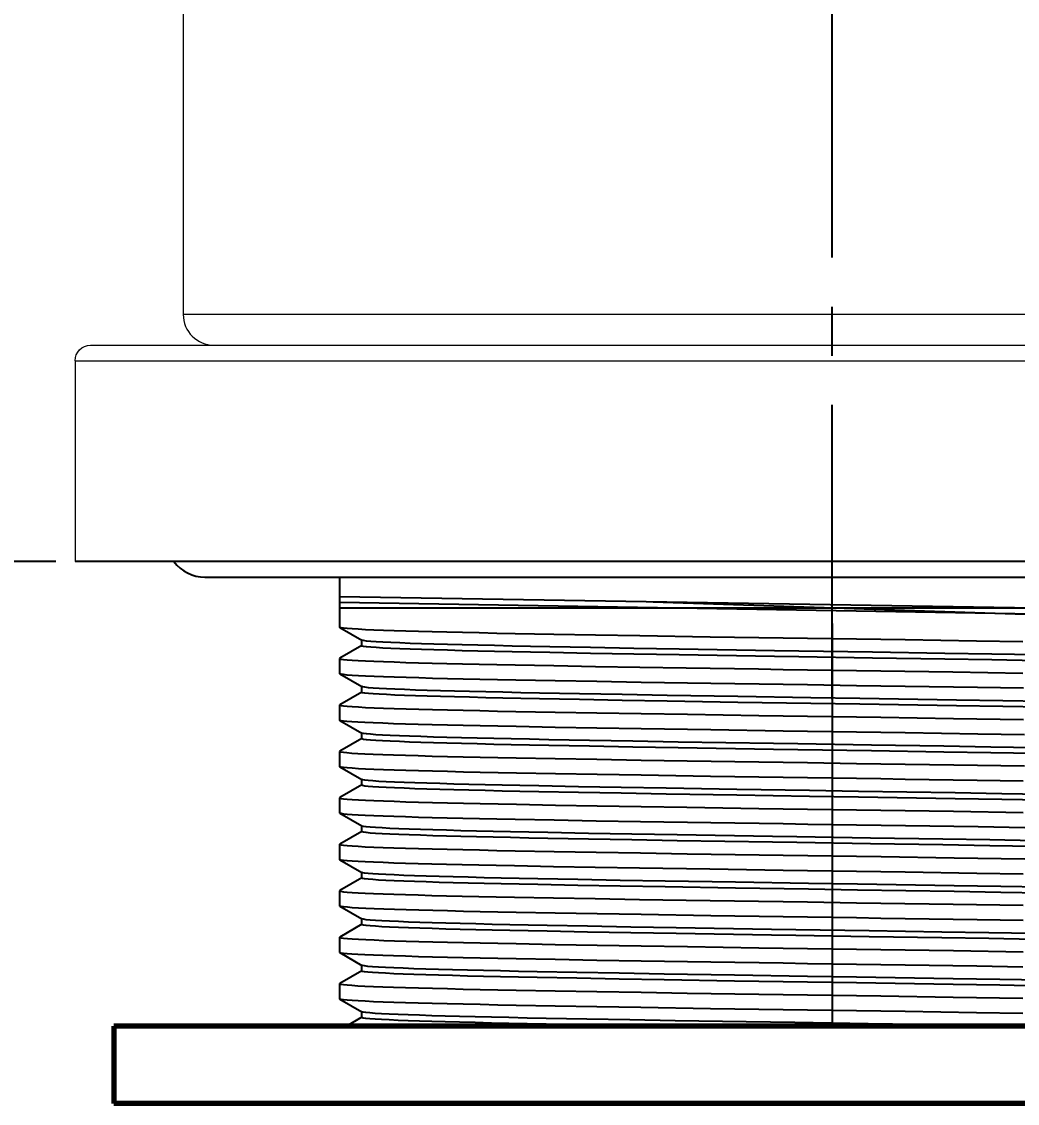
# Model space of a CAD drawing. Header units: millimetres. Extents: x 4210 to 4804, y 1409 to 2249.
# Drawn here: x 4702.21 to 4734.44, y 1671.17 to 1706.18 of the extents above; entities that cross this region are included whole.
import ezdxf

# ---------------------------------------------------------------- set-up
doc = ezdxf.new("R2010")
doc.units = ezdxf.units.MM
doc.linetypes.add('CENTER2', pattern=[28.575, 19.05, -3.175, 3.175, -3.175])
doc.layers.add('02___PRT_ALL_AXES', color=7, linetype='Continuous')
doc.styles.get("Standard").update_dxf_attribs({"font": 'arial.ttf'})
doc.dimstyles.new('사본(2) STANDARD', dxfattribs={"dimscale": 0, "dimtxt": 4, "dimasz": 4, "dimexe": 1.25, "dimexo": 0.625, "dimgap": 1.5, "dimtad": 3, "dimtih": 1, "dimtoh": 1, "dimdec": 1, "dimzin": 9, "dimdsep": 46, "dimtxsty": 'Standard', "dimcen": 2.5, "dimclrd": 3, "dimclre": 3, "dimclrt": 4, "dimadec": 0, "dimazin": 0, "dimtfac": 1, "dimtdec": 1, "dimtmove": 0, "dimatfit": 3, "dimfxl": 1.25, "dimtfill": 1, "dimtolj": 1, "dimtzin": 0, "dimarcsym": 0})

# ---------------------------------------------------------------- blocks, each defined once
blk = doc.blocks.new('*D14')
at = {"color": 3, "lineweight": -2, "transparency": 16777216}
for p, q in [((4549.266, 1929.632), (4467.782, 1929.632)), ((4469.032, 1923.632), (4469.032, 1813.73)), ((4469.032, 1694.701), (4469.032, 1804.603)), ((4703.319, 1688.701), (4467.782, 1688.701))]:
    blk.add_line(p, q, dxfattribs=at)
at = {"color": 3, "transparency": 16777216}
for points in [[(4468.032, 1923.632), (4470.032, 1923.632), (4469.032, 1929.632)], [(4468.032, 1694.701), (4470.032, 1694.701), (4469.032, 1688.701)]]:
    blk.add_solid(points, dxfattribs=at)
at = {"layer": 'Defpoints', "color": 0, "transparency": 16777216}
for p in [(4549.891, 1929.632), (4469.032, 1688.701), (4703.944, 1688.701)]:
    blk.add_point(p, dxfattribs=at)
at = {"color": 4, "transparency": 16777216, "insert": (4469.032, 1809.166), "char_height": 6, "attachment_point": 5, "bg_fill": 3, "box_fill_scale": 1.1, "bg_fill_color": 256, "bg_fill_true_color": 13158600, "bg_fill_transparency": 0}
blk.add_mtext('\\A1;240.9', dxfattribs=at)
blk = doc.blocks.new('*D27')
at = {"color": 3, "lineweight": -2, "transparency": 16777216}
for start, end in [(260.309675, 264.631891), (265.367903, 269.690325)]:
    blk.add_arc((4728.444, 2942.254), 1110.116, start, end, dxfattribs=at)
at = {"color": 3, "transparency": 16777216}
for points in [[(4541.415, 1846.992), (4541.757, 1848.963), (4535.674, 1849.003)], [(4722.446, 1833.155), (4722.441, 1831.155), (4728.444, 1832.138)]]:
    blk.add_solid(points, dxfattribs=at)
at = {"layer": 'Defpoints', "color": 0, "transparency": 16777216}
for p in [(4728.444, 1993.803), (4555.367, 1960.687), (4599.567, 1839.645), (4507.408, 1688.701), (4728.444, 1684.249)]:
    blk.add_point(p, dxfattribs=at)
at = {"color": 4, "transparency": 16777216, "insert": (4631.691, 1836.363), "char_height": 6, "attachment_point": 5, "bg_fill": 3, "box_fill_scale": 1.1, "bg_fill_color": 256, "bg_fill_true_color": 13158600, "bg_fill_transparency": 0}
blk.add_mtext('\\A1;10°', dxfattribs=at)

msp = doc.modelspace()

# ---------------------------------------------------------------- linework, layer by layer
at = {"color": 1, "linetype": 'CENTER2', "ltscale": 0.5}
msp.add_line((4728.444, 1684.249), (4728.444, 1993.803), dxfattribs=at)
at = {"linetype": 'Continuous', "lineweight": 18}
for p, q in [((4707.444, 1910.185), (4707.444, 1696.701)), ((4704.444, 1695.701), (4752.444, 1695.701)), ((4704.444, 1695.701), (4704.444, 1695.701)), ((4703.944, 1695.201), (4703.944, 1688.701))]:
    msp.add_line(p, q, dxfattribs=at)
at = {"linetype": 'Continuous', "lineweight": 13}
for p, q in [((4749.431, 1696.701), (4707.444, 1696.701)), ((4703.944, 1695.201), (4703.944, 1695.201)), ((4703.944, 1695.201), (4752.944, 1695.201))]:
    msp.add_line(p, q, dxfattribs=at)
at = {"color": 7, "linetype": 'Continuous'}
for p, q in [((4712.507, 1687.201), (4744.381, 1687.201)), ((4712.512, 1686.568), (4712.507, 1686.574)), ((4712.512, 1686.568), (4713.224, 1686.157)), ((4713.218, 1686.163), (4713.218, 1685.976)), ((4719.443, 1686.342), (4718.186, 1686.366)), ((4720.789, 1686.318), (4719.443, 1686.342)), ((4722.22, 1686.295), (4720.789, 1686.318)), ((4724.497, 1686.258), (4722.22, 1686.295)), ((4734.621, 1686.103), (4733.121, 1686.127)), ((4713.224, 1685.982), (4712.512, 1685.571)), ((4720.623, 1685.917), (4719.306, 1685.942)), ((4720.623, 1685.729), (4719.306, 1685.754)), ((4722.025, 1685.892), (4720.623, 1685.917)), ((4722.025, 1685.704), (4720.623, 1685.729)), ((4723.497, 1685.867), (4722.025, 1685.892)), ((4733.619, 1685.705), (4732.1, 1685.73)), ((4712.512, 1685.571), (4712.507, 1685.565)), ((4723.497, 1685.679), (4722.025, 1685.704)), ((4733.619, 1685.517), (4732.1, 1685.542)), ((4735.081, 1685.68), (4733.619, 1685.705)), ((4735.081, 1685.492), (4733.619, 1685.517)), ((4712.512, 1685.065), (4712.507, 1685.071)), ((4712.512, 1685.065), (4713.224, 1684.654)), ((4718.186, 1685.356), (4719.443, 1685.332)), ((4719.443, 1685.332), (4720.789, 1685.309)), ((4720.789, 1685.309), (4722.22, 1685.285)), ((4722.22, 1685.285), (4723.725, 1685.261)), ((4732.357, 1685.129), (4734.621, 1685.094)), ((4719.479, 1684.838), (4718.215, 1684.862)), ((4720.836, 1684.814), (4719.479, 1684.838)), ((4722.269, 1684.79), (4720.836, 1684.814)), ((4724.525, 1684.754), (4722.269, 1684.79)), ((4713.224, 1684.479), (4712.512, 1684.067)), ((4713.218, 1684.66), (4713.218, 1684.472)), ((4713.251, 1684.644), (4713.224, 1684.654)), ((4720.27, 1684.42), (4718.978, 1684.445)), ((4721.652, 1684.395), (4720.27, 1684.42)), ((4723.107, 1684.37), (4721.652, 1684.395)), ((4725.393, 1684.332), (4723.107, 1684.37)), ((4727.754, 1684.295), (4725.393, 1684.332)), ((4734.643, 1684.599), (4733.148, 1684.623)), ((4712.512, 1684.067), (4712.507, 1684.061)), ((4720.27, 1684.232), (4718.978, 1684.257)), ((4721.652, 1684.207), (4720.27, 1684.232)), ((4723.107, 1684.182), (4721.652, 1684.207)), ((4725.393, 1684.144), (4723.107, 1684.182)), ((4727.754, 1684.107), (4725.393, 1684.144)), ((4733.974, 1684.195), (4732.468, 1684.22)), ((4733.974, 1684.007), (4732.468, 1684.032)), ((4735.42, 1684.17), (4733.974, 1684.195)), ((4735.42, 1683.982), (4733.974, 1684.007)), ((4718.215, 1683.852), (4719.479, 1683.828)), ((4719.479, 1683.828), (4720.836, 1683.804)), ((4720.836, 1683.804), (4722.269, 1683.781)), ((4722.269, 1683.781), (4723.762, 1683.757)), ((4732.38, 1683.626), (4734.643, 1683.59)), ((4712.512, 1683.561), (4712.507, 1683.567)), ((4712.512, 1683.561), (4713.224, 1683.15)), ((4719.482, 1683.334), (4718.221, 1683.358)), ((4720.836, 1683.311), (4719.482, 1683.334)), ((4722.266, 1683.287), (4720.836, 1683.311)), ((4724.519, 1683.251), (4722.266, 1683.287)), ((4713.224, 1682.975), (4712.512, 1682.564)), ((4713.218, 1683.157), (4713.218, 1682.969)), ((4720.593, 1682.91), (4719.278, 1682.935)), ((4734.677, 1683.095), (4733.164, 1683.12)), ((4720.593, 1682.722), (4719.278, 1682.747)), ((4721.994, 1682.885), (4720.593, 1682.91)), ((4721.994, 1682.697), (4720.593, 1682.722)), ((4723.464, 1682.86), (4721.994, 1682.885)), ((4723.464, 1682.672), (4721.994, 1682.697)), ((4733.586, 1682.698), (4732.067, 1682.723)), ((4735.05, 1682.673), (4733.586, 1682.698)), ((4712.512, 1682.564), (4712.507, 1682.558)), ((4718.221, 1682.348), (4719.482, 1682.325)), ((4719.482, 1682.325), (4720.836, 1682.301)), ((4720.836, 1682.301), (4722.266, 1682.277)), ((4722.266, 1682.277), (4723.755, 1682.253)), ((4733.586, 1682.51), (4732.067, 1682.535)), ((4735.05, 1682.485), (4733.586, 1682.51)), ((4712.512, 1682.058), (4712.507, 1682.064)), ((4712.512, 1682.058), (4713.224, 1681.647)), ((4732.389, 1682.122), (4734.677, 1682.086)), ((4713.218, 1681.653), (4713.218, 1681.465)), ((4719.493, 1681.831), (4718.23, 1681.854)), ((4720.841, 1681.807), (4719.493, 1681.831)), ((4722.264, 1681.783), (4720.841, 1681.807)), ((4724.515, 1681.748), (4722.264, 1681.783)), ((4734.627, 1681.593), (4733.138, 1681.616)), ((4713.224, 1681.472), (4712.512, 1681.06)), ((4720.241, 1681.413), (4718.951, 1681.438)), ((4720.241, 1681.225), (4718.951, 1681.25)), ((4721.621, 1681.388), (4720.241, 1681.413)), ((4721.621, 1681.2), (4720.241, 1681.225)), ((4723.074, 1681.363), (4721.621, 1681.388)), ((4723.074, 1681.175), (4721.621, 1681.2)), ((4725.359, 1681.326), (4723.074, 1681.363)), ((4725.359, 1681.138), (4723.074, 1681.175)), ((4727.719, 1681.289), (4725.359, 1681.326)), ((4733.942, 1681.189), (4732.434, 1681.214)), ((4735.39, 1681.164), (4733.942, 1681.189)), ((4712.512, 1681.06), (4712.507, 1681.054)), ((4718.23, 1680.845), (4719.493, 1680.821)), ((4719.493, 1680.821), (4720.841, 1680.797)), ((4727.719, 1681.101), (4725.359, 1681.138)), ((4733.942, 1681.001), (4732.434, 1681.026)), ((4735.39, 1680.976), (4733.942, 1681.001)), ((4712.512, 1680.554), (4712.507, 1680.56)), ((4712.512, 1680.554), (4713.224, 1680.143)), ((4720.841, 1680.797), (4722.264, 1680.774)), ((4722.264, 1680.774), (4723.75, 1680.75)), ((4732.373, 1680.619), (4734.627, 1680.583)), ((4713.218, 1680.15), (4713.218, 1679.962)), ((4719.453, 1680.328), (4718.192, 1680.352)), ((4720.81, 1680.304), (4719.453, 1680.328)), ((4722.25, 1680.28), (4720.81, 1680.304)), ((4724.523, 1680.244), (4722.25, 1680.28)), ((4713.224, 1679.968), (4712.512, 1679.557)), ((4720.564, 1679.904), (4719.251, 1679.929)), ((4721.962, 1679.879), (4720.564, 1679.904)), ((4723.431, 1679.854), (4721.962, 1679.879)), ((4734.686, 1680.088), (4733.175, 1680.112)), ((4712.512, 1679.557), (4712.507, 1679.551)), ((4720.564, 1679.716), (4719.251, 1679.741)), ((4721.962, 1679.691), (4720.564, 1679.716)), ((4723.431, 1679.666), (4721.962, 1679.691)), ((4733.554, 1679.692), (4732.033, 1679.717)), ((4733.554, 1679.504), (4732.033, 1679.529)), ((4735.019, 1679.667), (4733.554, 1679.692)), ((4735.019, 1679.479), (4733.554, 1679.504)), ((4718.192, 1679.342), (4719.453, 1679.318)), ((4719.453, 1679.318), (4720.81, 1679.294)), ((4720.81, 1679.294), (4722.25, 1679.27)), ((4722.25, 1679.27), (4723.755, 1679.246)), ((4732.399, 1679.115), (4734.686, 1679.079)), ((4712.512, 1679.051), (4712.507, 1679.057)), ((4712.512, 1679.051), (4713.224, 1678.64)), ((4719.426, 1678.825), (4718.169, 1678.849)), ((4720.774, 1678.801), (4719.426, 1678.825)), ((4722.209, 1678.777), (4720.774, 1678.801)), ((4724.492, 1678.741), (4722.209, 1678.777)), ((4713.224, 1678.465), (4712.512, 1678.053)), ((4713.218, 1678.646), (4713.218, 1678.458)), ((4713.247, 1678.631), (4713.224, 1678.64)), ((4720.212, 1678.407), (4718.924, 1678.432)), ((4721.59, 1678.382), (4720.212, 1678.407)), ((4723.042, 1678.357), (4721.59, 1678.382)), ((4734.629, 1678.586), (4733.127, 1678.61)), ((4712.512, 1678.053), (4712.507, 1678.047)), ((4720.212, 1678.219), (4718.924, 1678.244)), ((4721.59, 1678.194), (4720.212, 1678.219)), ((4723.042, 1678.169), (4721.59, 1678.194)), ((4725.325, 1678.32), (4723.042, 1678.357)), ((4725.325, 1678.132), (4723.042, 1678.169)), ((4727.685, 1678.282), (4725.325, 1678.32)), ((4727.685, 1678.094), (4725.325, 1678.132)), ((4733.91, 1678.182), (4732.401, 1678.207)), ((4733.91, 1677.994), (4732.401, 1678.019)), ((4735.359, 1678.157), (4733.91, 1678.182)), ((4718.169, 1677.839), (4719.426, 1677.815)), ((4719.426, 1677.815), (4720.774, 1677.792)), ((4720.774, 1677.792), (4722.209, 1677.768)), ((4722.209, 1677.768), (4723.718, 1677.743)), ((4735.359, 1677.969), (4733.91, 1677.994)), ((4712.512, 1677.547), (4712.507, 1677.553)), ((4712.512, 1677.547), (4713.224, 1677.136)), ((4719.486, 1677.32), (4718.222, 1677.344)), ((4720.841, 1677.297), (4719.486, 1677.32)), ((4732.361, 1677.612), (4734.629, 1677.576)), ((4713.218, 1677.143), (4713.218, 1676.955)), ((4722.272, 1677.273), (4720.841, 1677.297)), ((4724.525, 1677.237), (4722.272, 1677.273)), ((4734.634, 1677.082), (4733.143, 1677.106)), ((4713.224, 1676.961), (4712.512, 1676.55)), ((4720.534, 1676.897), (4719.223, 1676.922)), ((4720.534, 1676.709), (4719.223, 1676.734)), ((4721.931, 1676.872), (4720.534, 1676.897)), ((4721.931, 1676.685), (4720.534, 1676.709)), ((4723.399, 1676.848), (4721.931, 1676.872)), ((4723.399, 1676.66), (4721.931, 1676.685)), ((4733.521, 1676.685), (4732, 1676.71)), ((4734.987, 1676.66), (4733.521, 1676.685)), ((4712.512, 1676.55), (4712.507, 1676.544)), ((4718.222, 1676.335), (4719.486, 1676.311)), ((4719.486, 1676.311), (4720.841, 1676.287)), ((4720.841, 1676.287), (4722.272, 1676.263)), ((4733.521, 1676.497), (4732, 1676.522)), ((4734.987, 1676.472), (4733.521, 1676.497)), ((4712.512, 1676.044), (4712.507, 1676.05)), ((4712.512, 1676.044), (4713.224, 1675.633)), ((4722.272, 1676.263), (4723.762, 1676.239)), ((4732.376, 1676.108), (4734.634, 1676.072)), ((4713.218, 1675.639), (4713.218, 1675.451)), ((4719.478, 1675.817), (4718.218, 1675.841)), ((4720.833, 1675.793), (4719.478, 1675.817)), ((4722.263, 1675.769), (4720.833, 1675.793)), ((4724.517, 1675.734), (4722.263, 1675.769)), ((4734.624, 1675.579), (4733.134, 1675.603)), ((4713.224, 1675.458), (4712.512, 1675.047)), ((4720.183, 1675.4), (4718.897, 1675.425)), ((4720.183, 1675.213), (4718.897, 1675.237)), ((4721.559, 1675.375), (4720.183, 1675.4)), ((4723.01, 1675.351), (4721.559, 1675.375)), ((4725.292, 1675.313), (4723.01, 1675.351)), ((4732.368, 1675.201), (4729.237, 1675.251)), ((4712.512, 1675.047), (4712.507, 1675.04)), ((4721.559, 1675.188), (4720.183, 1675.213)), ((4723.01, 1675.163), (4721.559, 1675.188)), ((4725.292, 1675.125), (4723.01, 1675.163)), ((4732.368, 1675.013), (4729.237, 1675.063)), ((4733.877, 1675.176), (4732.368, 1675.201)), ((4733.877, 1674.988), (4732.368, 1675.013)), ((4735.328, 1675.151), (4733.877, 1675.176)), ((4735.328, 1674.963), (4733.877, 1674.988)), ((4712.512, 1674.54), (4712.507, 1674.546)), ((4712.512, 1674.54), (4713.224, 1674.129)), ((4718.218, 1674.831), (4719.478, 1674.807)), ((4719.478, 1674.807), (4720.833, 1674.784)), ((4720.833, 1674.784), (4722.263, 1674.76)), ((4722.263, 1674.76), (4723.753, 1674.736)), ((4732.37, 1674.605), (4734.624, 1674.569)), ((4719.483, 1674.313), (4718.221, 1674.337)), ((4720.828, 1674.29), (4719.483, 1674.313)), ((4722.252, 1674.266), (4720.828, 1674.29)), ((4724.51, 1674.23), (4722.252, 1674.266)), ((4713.224, 1673.954), (4712.725, 1673.666)), ((4713.218, 1674.136), (4713.218, 1673.948)), ((4713.272, 1674.116), (4713.224, 1674.129)), ((4720.505, 1673.891), (4719.196, 1673.916)), ((4721.9, 1673.866), (4720.505, 1673.891)), ((4723.366, 1673.841), (4721.9, 1673.866)), ((4725.664, 1673.804), (4723.366, 1673.841)), ((4734.616, 1674.075), (4733.125, 1674.099)), ((4720.505, 1673.703), (4719.196, 1673.728)), ((4734.27, 1673.666), (4732.733, 1673.691))]:
    msp.add_line(p, q, dxfattribs=at)
for p, q in [((4728.444, 1686.696), (4728.444, 1673.666)), ((4712.725, 1673.666), (4744.163, 1673.666))]:
    msp.add_line(p, q)
at = {"linetype": 'Continuous', "lineweight": 70, "extrusion": (0, 1, 0)}
for p, q in [((4705.194, 1673.666), (4705.194, 1671.166)), ((4751.694, 1673.666), (4705.194, 1673.666)), ((4751.694, 1671.166), (4705.194, 1671.166))]:
    msp.add_line(p, q, dxfattribs=at)
at = {"color": 7, "linetype": 'Continuous'}
for points in [[(4736.339, 1687.167), (4735.007, 1687.189), (4712.507, 1687.561)], [(4736.339, 1686.979), (4735.007, 1687.001), (4712.507, 1687.373)], [(4722.657, 1687.393), (4735.017, 1686.99)], [(4718.186, 1686.366), (4717.594, 1686.378), (4717.027, 1686.39), (4716.489, 1686.401), (4715.98, 1686.413), (4715.503, 1686.425), (4715.059, 1686.437), (4714.647, 1686.449), (4714.267, 1686.461), (4713.923, 1686.473), (4713.615, 1686.485), (4713.344, 1686.496), (4713.11, 1686.508), (4712.913, 1686.52), (4712.754, 1686.532), (4712.633, 1686.544), (4712.552, 1686.556), (4712.512, 1686.568)], [(4713.284, 1686.141), (4713.231, 1686.154), (4713.224, 1686.157)], [(4719.306, 1685.942), (4718.683, 1685.954), (4718.088, 1685.967), (4717.52, 1685.979), (4716.982, 1685.992), (4716.476, 1686.004), (4716.002, 1686.017), (4715.561, 1686.029), (4715.156, 1686.041), (4714.787, 1686.054), (4714.454, 1686.066), (4714.16, 1686.079), (4713.905, 1686.091), (4713.689, 1686.104), (4713.513, 1686.116), (4713.378, 1686.129), (4713.284, 1686.141)], [(4729.233, 1686.187), (4727.652, 1686.21), (4726.859, 1686.222), (4724.497, 1686.258)], [(4733.121, 1686.127), (4730.806, 1686.163), (4730.021, 1686.175), (4729.233, 1686.187)], [(4719.306, 1685.754), (4718.683, 1685.766), (4718.088, 1685.779), (4717.52, 1685.791), (4716.982, 1685.804), (4716.476, 1685.816), (4716.002, 1685.829), (4715.561, 1685.841), (4715.156, 1685.854), (4714.787, 1685.866), (4714.454, 1685.878), (4714.16, 1685.891), (4713.905, 1685.903), (4713.689, 1685.916), (4713.513, 1685.928), (4713.378, 1685.941), (4713.284, 1685.953), (4713.231, 1685.966), (4713.218, 1685.976)], [(4727.375, 1685.804), (4726.585, 1685.817), (4723.497, 1685.867)], [(4732.1, 1685.73), (4729.753, 1685.767), (4727.375, 1685.804)], [(4712.507, 1685.565), (4712.512, 1685.559), (4712.552, 1685.547), (4712.633, 1685.535), (4712.754, 1685.523), (4712.913, 1685.511), (4713.11, 1685.499), (4713.344, 1685.487), (4713.615, 1685.475), (4713.923, 1685.463), (4714.267, 1685.451), (4714.647, 1685.439), (4715.059, 1685.427), (4715.503, 1685.416), (4715.98, 1685.404), (4716.489, 1685.392), (4717.027, 1685.38), (4717.594, 1685.368), (4718.186, 1685.356)], [(4727.375, 1685.617), (4726.585, 1685.629), (4723.497, 1685.679)], [(4732.1, 1685.542), (4729.753, 1685.579), (4727.375, 1685.617)], [(4718.215, 1684.862), (4717.62, 1684.874), (4717.05, 1684.886), (4716.507, 1684.898), (4715.996, 1684.91), (4715.516, 1684.921), (4715.07, 1684.933), (4714.656, 1684.945), (4714.275, 1684.957), (4713.93, 1684.969), (4713.62, 1684.981), (4713.348, 1684.993), (4713.113, 1685.005), (4712.915, 1685.017), (4712.755, 1685.029), (4712.634, 1685.041), (4712.553, 1685.053), (4712.512, 1685.065)], [(4723.725, 1685.261), (4726.068, 1685.225), (4726.859, 1685.213), (4727.652, 1685.201)], [(4727.652, 1685.201), (4729.233, 1685.177), (4730.021, 1685.165), (4732.357, 1685.129)], [(4729.235, 1684.683), (4727.652, 1684.707), (4726.862, 1684.719), (4724.525, 1684.754)], [(4733.148, 1684.623), (4730.815, 1684.659), (4730.026, 1684.671), (4729.235, 1684.683)], [(4718.978, 1684.257), (4718.369, 1684.269), (4717.788, 1684.282), (4717.236, 1684.294), (4716.714, 1684.307), (4716.224, 1684.319), (4715.768, 1684.332), (4715.345, 1684.344), (4714.959, 1684.357), (4714.609, 1684.369), (4714.296, 1684.381), (4714.022, 1684.394), (4713.787, 1684.406), (4713.592, 1684.419), (4713.438, 1684.431), (4713.324, 1684.444), (4713.251, 1684.456), (4713.22, 1684.469), (4713.218, 1684.472)], [(4718.978, 1684.445), (4718.369, 1684.457), (4717.788, 1684.47), (4717.236, 1684.482), (4716.714, 1684.495), (4716.224, 1684.507), (4715.768, 1684.52), (4715.345, 1684.532), (4714.959, 1684.544), (4714.609, 1684.557), (4714.296, 1684.569), (4714.022, 1684.582), (4713.787, 1684.594), (4713.592, 1684.607), (4713.438, 1684.619), (4713.324, 1684.632), (4713.251, 1684.644)], [(4712.507, 1684.061), (4712.512, 1684.055), (4712.553, 1684.043), (4712.634, 1684.031), (4712.755, 1684.019), (4712.915, 1684.007), (4713.113, 1683.995), (4713.348, 1683.983), (4713.62, 1683.971), (4713.93, 1683.959), (4714.275, 1683.947), (4714.656, 1683.936), (4715.07, 1683.924), (4715.516, 1683.912), (4715.996, 1683.9), (4716.507, 1683.888), (4717.05, 1683.876), (4717.62, 1683.864), (4718.215, 1683.852)], [(4732.468, 1684.22), (4729.34, 1684.27), (4727.754, 1684.295)], [(4732.468, 1684.032), (4729.34, 1684.082), (4727.754, 1684.107)], [(4723.762, 1683.757), (4726.076, 1683.721), (4726.862, 1683.709), (4727.652, 1683.697)], [(4727.652, 1683.697), (4729.235, 1683.673), (4730.026, 1683.662), (4732.38, 1683.626)], [(4718.221, 1683.358), (4717.626, 1683.37), (4717.054, 1683.382), (4716.509, 1683.394), (4715.993, 1683.406), (4715.507, 1683.418), (4715.053, 1683.43), (4714.634, 1683.442), (4714.251, 1683.454), (4713.905, 1683.466), (4713.596, 1683.478), (4713.326, 1683.49), (4713.095, 1683.502), (4712.901, 1683.514), (4712.745, 1683.526), (4712.628, 1683.538), (4712.55, 1683.55), (4712.512, 1683.561)], [(4719.278, 1682.747), (4718.657, 1682.76), (4718.063, 1682.772), (4717.496, 1682.785), (4716.96, 1682.797), (4716.454, 1682.81), (4715.982, 1682.822), (4715.543, 1682.835), (4715.139, 1682.847), (4714.771, 1682.86), (4714.441, 1682.872), (4714.148, 1682.885), (4713.895, 1682.897), (4713.681, 1682.909), (4713.507, 1682.922), (4713.373, 1682.934), (4713.281, 1682.947), (4713.23, 1682.959), (4713.218, 1682.969)], [(4713.281, 1683.135), (4713.23, 1683.147), (4713.224, 1683.15)], [(4719.278, 1682.935), (4718.657, 1682.948), (4718.063, 1682.96), (4717.496, 1682.973), (4716.96, 1682.985), (4716.454, 1682.998), (4715.982, 1683.01), (4715.543, 1683.023), (4715.139, 1683.035), (4714.771, 1683.048), (4714.441, 1683.06), (4714.148, 1683.072), (4713.895, 1683.085), (4713.681, 1683.097), (4713.507, 1683.11), (4713.373, 1683.122), (4713.281, 1683.135)], [(4729.233, 1683.18), (4727.651, 1683.203), (4726.86, 1683.215), (4724.519, 1683.251)], [(4733.164, 1683.12), (4730.815, 1683.156), (4730.025, 1683.168), (4729.233, 1683.18)], [(4727.34, 1682.798), (4726.55, 1682.81), (4723.464, 1682.86)], [(4727.34, 1682.61), (4726.55, 1682.623), (4723.464, 1682.672)], [(4732.067, 1682.723), (4729.719, 1682.761), (4727.34, 1682.798)], [(4732.067, 1682.535), (4729.719, 1682.573), (4727.34, 1682.61)], [(4712.507, 1682.558), (4712.511, 1682.552), (4712.55, 1682.54), (4712.628, 1682.528), (4712.745, 1682.516), (4712.901, 1682.504), (4713.095, 1682.493), (4713.326, 1682.481), (4713.596, 1682.469), (4713.905, 1682.457), (4714.251, 1682.445), (4714.634, 1682.433), (4715.053, 1682.421), (4715.507, 1682.408), (4715.993, 1682.396), (4716.509, 1682.384), (4717.054, 1682.372), (4717.626, 1682.36), (4718.221, 1682.348)], [(4723.755, 1682.253), (4726.074, 1682.218), (4726.86, 1682.206), (4727.651, 1682.194)], [(4718.23, 1681.854), (4717.634, 1681.866), (4717.061, 1681.878), (4716.515, 1681.89), (4716, 1681.902), (4715.516, 1681.914), (4715.065, 1681.926), (4714.649, 1681.938), (4714.269, 1681.95), (4713.926, 1681.962), (4713.618, 1681.974), (4713.347, 1681.986), (4713.113, 1681.998), (4712.915, 1682.01), (4712.755, 1682.022), (4712.634, 1682.034), (4712.553, 1682.046), (4712.512, 1682.058)], [(4727.651, 1682.194), (4729.233, 1682.17), (4730.025, 1682.158), (4732.389, 1682.122)], [(4718.951, 1681.438), (4718.343, 1681.451), (4717.763, 1681.463), (4717.213, 1681.476), (4716.692, 1681.488), (4716.204, 1681.501), (4715.748, 1681.513), (4715.328, 1681.526), (4714.943, 1681.538), (4714.594, 1681.551), (4714.283, 1681.563), (4714.011, 1681.575), (4713.778, 1681.588), (4713.585, 1681.6), (4713.432, 1681.613), (4713.32, 1681.625), (4713.249, 1681.638), (4713.224, 1681.647)], [(4727.653, 1681.7), (4726.862, 1681.712), (4724.515, 1681.748)], [(4733.138, 1681.616), (4730.816, 1681.652), (4730.028, 1681.664), (4729.237, 1681.676), (4727.653, 1681.7)], [(4718.951, 1681.25), (4718.343, 1681.263), (4717.763, 1681.275), (4717.213, 1681.288), (4716.692, 1681.3), (4716.204, 1681.313), (4715.748, 1681.325), (4715.328, 1681.338), (4714.943, 1681.35), (4714.594, 1681.363), (4714.283, 1681.375), (4714.011, 1681.388), (4713.778, 1681.4), (4713.585, 1681.412), (4713.432, 1681.425), (4713.32, 1681.437), (4713.249, 1681.45), (4713.219, 1681.462), (4713.218, 1681.465)], [(4732.434, 1681.214), (4729.306, 1681.264), (4727.719, 1681.289)], [(4712.507, 1681.054), (4712.512, 1681.048), (4712.553, 1681.036), (4712.634, 1681.024), (4712.755, 1681.012), (4712.915, 1681), (4713.113, 1680.988), (4713.347, 1680.976), (4713.618, 1680.964), (4713.926, 1680.952), (4714.269, 1680.941), (4714.649, 1680.929), (4715.065, 1680.917), (4715.516, 1680.905), (4716, 1680.893), (4716.515, 1680.881), (4717.061, 1680.869), (4717.634, 1680.857), (4718.23, 1680.845)], [(4732.434, 1681.026), (4729.306, 1681.076), (4727.719, 1681.101)], [(4718.192, 1680.352), (4717.6, 1680.364), (4717.034, 1680.375), (4716.496, 1680.387), (4715.987, 1680.399), (4715.507, 1680.411), (4715.059, 1680.423), (4714.644, 1680.435), (4714.263, 1680.447), (4713.918, 1680.459), (4713.609, 1680.471), (4713.338, 1680.483), (4713.104, 1680.495), (4712.909, 1680.507), (4712.751, 1680.519), (4712.632, 1680.53), (4712.552, 1680.542), (4712.512, 1680.554)], [(4723.75, 1680.75), (4726.075, 1680.714), (4726.862, 1680.702), (4727.653, 1680.69)], [(4727.653, 1680.69), (4729.237, 1680.666), (4730.028, 1680.655), (4732.373, 1680.619)], [(4713.278, 1680.128), (4713.228, 1680.141), (4713.224, 1680.143)], [(4719.251, 1679.929), (4718.631, 1679.941), (4718.037, 1679.954), (4717.472, 1679.966), (4716.937, 1679.979), (4716.433, 1679.991), (4715.962, 1680.004), (4715.525, 1680.016), (4715.122, 1680.029), (4714.756, 1680.041), (4714.427, 1680.054), (4714.137, 1680.066), (4713.885, 1680.079), (4713.672, 1680.091), (4713.5, 1680.103), (4713.368, 1680.116), (4713.278, 1680.128)], [(4727.656, 1680.196), (4726.868, 1680.208), (4724.523, 1680.244)], [(4733.175, 1680.112), (4730.823, 1680.149), (4730.03, 1680.161), (4729.237, 1680.173), (4727.656, 1680.196)], [(4719.251, 1679.741), (4718.631, 1679.753), (4718.037, 1679.766), (4717.472, 1679.778), (4716.937, 1679.791), (4716.433, 1679.803), (4715.962, 1679.816), (4715.525, 1679.828), (4715.122, 1679.841), (4714.756, 1679.853), (4714.427, 1679.866), (4714.137, 1679.878), (4713.885, 1679.891), (4713.672, 1679.903), (4713.5, 1679.916), (4713.368, 1679.928), (4713.278, 1679.94), (4713.228, 1679.953), (4713.218, 1679.962)], [(4727.306, 1679.792), (4726.516, 1679.804), (4723.431, 1679.854)], [(4732.033, 1679.717), (4729.685, 1679.754), (4727.306, 1679.792)], [(4712.507, 1679.551), (4712.512, 1679.545), (4712.552, 1679.533), (4712.632, 1679.521), (4712.751, 1679.509), (4712.909, 1679.497), (4713.104, 1679.485), (4713.338, 1679.473), (4713.609, 1679.461), (4713.918, 1679.449), (4714.263, 1679.437), (4714.644, 1679.425), (4715.059, 1679.413), (4715.507, 1679.401), (4715.987, 1679.39), (4716.496, 1679.378), (4717.034, 1679.366), (4717.6, 1679.354), (4718.192, 1679.342)], [(4727.306, 1679.604), (4726.516, 1679.616), (4723.431, 1679.666)], [(4732.033, 1679.529), (4729.685, 1679.566), (4727.306, 1679.604)], [(4723.755, 1679.246), (4726.082, 1679.21), (4726.868, 1679.199), (4727.656, 1679.187)], [(4727.656, 1679.187), (4729.237, 1679.163), (4730.03, 1679.151), (4732.399, 1679.115)], [(4718.169, 1678.849), (4717.578, 1678.861), (4717.012, 1678.872), (4716.474, 1678.884), (4715.966, 1678.896), (4715.49, 1678.908), (4715.046, 1678.92), (4714.635, 1678.932), (4714.257, 1678.944), (4713.913, 1678.956), (4713.606, 1678.968), (4713.336, 1678.979), (4713.104, 1678.991), (4712.908, 1679.003), (4712.75, 1679.015), (4712.631, 1679.027), (4712.551, 1679.039), (4712.512, 1679.051)], [(4729.232, 1678.669), (4727.651, 1678.693), (4726.858, 1678.705), (4724.492, 1678.741)], [(4718.924, 1678.244), (4718.318, 1678.256), (4717.739, 1678.269), (4717.189, 1678.281), (4716.67, 1678.294), (4716.183, 1678.306), (4715.729, 1678.319), (4715.31, 1678.331), (4714.927, 1678.344), (4714.58, 1678.356), (4714.271, 1678.369), (4714, 1678.381), (4713.769, 1678.394), (4713.577, 1678.406), (4713.426, 1678.419), (4713.316, 1678.431), (4713.247, 1678.443), (4713.219, 1678.456), (4713.218, 1678.458)], [(4718.924, 1678.432), (4718.318, 1678.444), (4717.739, 1678.457), (4717.189, 1678.469), (4716.67, 1678.482), (4716.183, 1678.494), (4715.729, 1678.507), (4715.31, 1678.519), (4714.927, 1678.532), (4714.58, 1678.544), (4714.271, 1678.557), (4714, 1678.569), (4713.769, 1678.582), (4713.577, 1678.594), (4713.426, 1678.606), (4713.316, 1678.619), (4713.247, 1678.631)], [(4733.127, 1678.61), (4730.806, 1678.645), (4730.02, 1678.657), (4729.232, 1678.669)], [(4712.507, 1678.047), (4712.511, 1678.041), (4712.551, 1678.029), (4712.631, 1678.017), (4712.75, 1678.005), (4712.908, 1677.993), (4713.104, 1677.982), (4713.336, 1677.97), (4713.606, 1677.958), (4713.913, 1677.946), (4714.257, 1677.934), (4714.635, 1677.922), (4715.046, 1677.91), (4715.49, 1677.898), (4715.966, 1677.887), (4716.474, 1677.875), (4717.012, 1677.863), (4717.578, 1677.851), (4718.169, 1677.839)], [(4732.401, 1678.207), (4729.271, 1678.257), (4727.685, 1678.282)], [(4732.401, 1678.019), (4729.271, 1678.069), (4727.685, 1678.094)], [(4723.718, 1677.743), (4726.066, 1677.707), (4726.858, 1677.695), (4727.651, 1677.683), (4729.232, 1677.66)], [(4718.222, 1677.344), (4717.627, 1677.356), (4717.056, 1677.368), (4716.513, 1677.38), (4716, 1677.392), (4715.52, 1677.404), (4715.073, 1677.416), (4714.659, 1677.428), (4714.278, 1677.44), (4713.933, 1677.451), (4713.624, 1677.463), (4713.351, 1677.475), (4713.116, 1677.487), (4712.918, 1677.499), (4712.757, 1677.511), (4712.636, 1677.523), (4712.554, 1677.535), (4712.512, 1677.547)], [(4729.232, 1677.66), (4730.02, 1677.648), (4732.361, 1677.612)], [(4713.275, 1677.122), (4713.227, 1677.134), (4713.224, 1677.136)], [(4719.223, 1676.922), (4718.604, 1676.935), (4718.012, 1676.947), (4717.448, 1676.96), (4716.915, 1676.972), (4716.412, 1676.985), (4715.942, 1676.997), (4715.506, 1677.01), (4715.106, 1677.022), (4714.741, 1677.035), (4714.414, 1677.047), (4714.125, 1677.06), (4713.875, 1677.072), (4713.664, 1677.085), (4713.493, 1677.097), (4713.364, 1677.109), (4713.275, 1677.122)], [(4729.235, 1677.166), (4727.652, 1677.189), (4726.862, 1677.201), (4724.525, 1677.237)], [(4733.143, 1677.106), (4730.814, 1677.142), (4730.025, 1677.154), (4729.235, 1677.166)], [(4719.223, 1676.734), (4718.604, 1676.747), (4718.012, 1676.759), (4717.448, 1676.772), (4716.915, 1676.784), (4716.412, 1676.797), (4715.942, 1676.809), (4715.506, 1676.822), (4715.106, 1676.834), (4714.741, 1676.847), (4714.414, 1676.859), (4714.125, 1676.872), (4713.875, 1676.884), (4713.664, 1676.897), (4713.493, 1676.909), (4713.364, 1676.922), (4713.275, 1676.934), (4713.227, 1676.947), (4713.218, 1676.955)], [(4727.271, 1676.785), (4726.482, 1676.798), (4723.399, 1676.848)], [(4727.271, 1676.597), (4726.482, 1676.61), (4723.399, 1676.66)], [(4732, 1676.71), (4729.65, 1676.748), (4727.271, 1676.785)], [(4712.507, 1676.544), (4712.512, 1676.537), (4712.554, 1676.525), (4712.636, 1676.513), (4712.757, 1676.501), (4712.918, 1676.489), (4713.116, 1676.477), (4713.351, 1676.466), (4713.624, 1676.454), (4713.933, 1676.442), (4714.278, 1676.43), (4714.659, 1676.418), (4715.073, 1676.406), (4715.52, 1676.394), (4716, 1676.382), (4716.513, 1676.37), (4717.056, 1676.358), (4717.627, 1676.346), (4718.222, 1676.335)], [(4732, 1676.522), (4729.65, 1676.56), (4727.271, 1676.597)], [(4718.218, 1675.841), (4717.623, 1675.853), (4717.053, 1675.865), (4716.509, 1675.877), (4715.994, 1675.889), (4715.509, 1675.901), (4715.055, 1675.913), (4714.637, 1675.925), (4714.254, 1675.937), (4713.907, 1675.949), (4713.599, 1675.961), (4713.328, 1675.973), (4713.096, 1675.985), (4712.902, 1675.997), (4712.746, 1676.008), (4712.629, 1676.02), (4712.551, 1676.032), (4712.512, 1676.044)], [(4723.762, 1676.239), (4726.076, 1676.204), (4726.862, 1676.192), (4727.652, 1676.18)], [(4727.652, 1676.18), (4729.235, 1676.156), (4730.025, 1676.144), (4732.376, 1676.108)], [(4718.897, 1675.425), (4718.292, 1675.438), (4717.714, 1675.45), (4717.166, 1675.463), (4716.648, 1675.475), (4716.163, 1675.488), (4715.71, 1675.5), (4715.293, 1675.513), (4714.911, 1675.525), (4714.566, 1675.538), (4714.258, 1675.55), (4713.989, 1675.563), (4713.76, 1675.575), (4713.57, 1675.588), (4713.421, 1675.6), (4713.312, 1675.613), (4713.245, 1675.625), (4713.224, 1675.633)], [(4729.236, 1675.662), (4727.651, 1675.686), (4726.86, 1675.698), (4724.517, 1675.734)], [(4733.134, 1675.603), (4730.815, 1675.638), (4730.027, 1675.65), (4729.236, 1675.662)], [(4718.897, 1675.237), (4718.292, 1675.25), (4717.714, 1675.262), (4717.166, 1675.275), (4716.648, 1675.287), (4716.163, 1675.3), (4715.71, 1675.312), (4715.293, 1675.325), (4714.911, 1675.337), (4714.566, 1675.35), (4714.258, 1675.362), (4713.989, 1675.375), (4713.76, 1675.387), (4713.57, 1675.4), (4713.421, 1675.412), (4713.312, 1675.425), (4713.245, 1675.437), (4713.219, 1675.45), (4713.218, 1675.451)], [(4729.237, 1675.251), (4727.65, 1675.276), (4725.292, 1675.313)], [(4712.507, 1675.04), (4712.511, 1675.034), (4712.551, 1675.023), (4712.629, 1675.011), (4712.746, 1674.999), (4712.902, 1674.987), (4713.096, 1674.975), (4713.328, 1674.963), (4713.599, 1674.951), (4713.907, 1674.939), (4714.254, 1674.927), (4714.637, 1674.915), (4715.055, 1674.903), (4715.509, 1674.891), (4715.994, 1674.879), (4716.509, 1674.867), (4717.053, 1674.855), (4717.623, 1674.843), (4718.218, 1674.831)], [(4729.237, 1675.063), (4727.65, 1675.088), (4725.292, 1675.125)], [(4718.221, 1674.337), (4717.624, 1674.349), (4717.052, 1674.361), (4716.505, 1674.373), (4715.989, 1674.385), (4715.505, 1674.397), (4715.053, 1674.409), (4714.636, 1674.421), (4714.256, 1674.433), (4713.913, 1674.445), (4713.606, 1674.457), (4713.336, 1674.469), (4713.104, 1674.481), (4712.909, 1674.493), (4712.751, 1674.505), (4712.632, 1674.516), (4712.553, 1674.528), (4712.512, 1674.54)], [(4723.753, 1674.736), (4726.073, 1674.7), (4726.86, 1674.688), (4727.651, 1674.676)], [(4727.651, 1674.676), (4729.236, 1674.653), (4730.027, 1674.641), (4732.37, 1674.605)], [(4729.235, 1674.159), (4727.652, 1674.182), (4726.862, 1674.194), (4724.51, 1674.23)], [(4719.196, 1673.728), (4718.578, 1673.74), (4717.987, 1673.753), (4717.425, 1673.765), (4716.892, 1673.778), (4716.391, 1673.79), (4715.923, 1673.803), (4715.488, 1673.815), (4715.089, 1673.828), (4714.726, 1673.84), (4714.401, 1673.853), (4714.113, 1673.865), (4713.865, 1673.878), (4713.656, 1673.89), (4713.487, 1673.903), (4713.359, 1673.915), (4713.272, 1673.928), (4713.226, 1673.94), (4713.218, 1673.948)], [(4719.196, 1673.916), (4718.578, 1673.928), (4717.987, 1673.941), (4717.425, 1673.953), (4716.892, 1673.966), (4716.391, 1673.978), (4715.923, 1673.991), (4715.488, 1674.003), (4715.089, 1674.016), (4714.726, 1674.028), (4714.401, 1674.041), (4714.113, 1674.053), (4713.865, 1674.066), (4713.656, 1674.078), (4713.487, 1674.091), (4713.359, 1674.103), (4713.272, 1674.116)], [(4733.125, 1674.099), (4730.811, 1674.135), (4730.025, 1674.147), (4729.235, 1674.159)], [(4722.617, 1673.666), (4721.9, 1673.678), (4720.505, 1673.703)], [(4729.616, 1673.741), (4727.237, 1673.779), (4725.664, 1673.804)], [(4732.733, 1673.691), (4730.405, 1673.729), (4729.616, 1673.741)]]:
    msp.add_lwpolyline(points, dxfattribs=at)
at = {"linetype": 'Continuous', "lineweight": 18}
msp.add_arc((4708.444, 1696.701), 1, 180, 270, dxfattribs=at)
at = {"linetype": 'Continuous', "lineweight": 18, "extrusion": (0, 0, -1)}
msp.add_arc((-4704.444, 1695.201), 0.5, 0, 90, dxfattribs=at)
at = {"layer": '02___PRT_ALL_AXES', "color": 7, "linetype": 'Continuous'}
for p, q in [((4708.147, 1688.199), (4748.741, 1688.199)), ((4712.507, 1688.199), (4712.507, 1686.574)), ((4712.507, 1685.565), (4712.507, 1685.071)), ((4712.507, 1684.061), (4712.507, 1683.567)), ((4712.507, 1682.558), (4712.507, 1682.064)), ((4712.507, 1681.054), (4712.507, 1680.56)), ((4712.507, 1679.551), (4712.507, 1679.057)), ((4712.507, 1678.047), (4712.507, 1677.553)), ((4712.507, 1676.544), (4712.507, 1676.05)), ((4712.507, 1675.04), (4712.507, 1674.546))]:
    msp.add_line(p, q, dxfattribs=at)
msp.add_arc((4708.147, 1689.452), 1.253, 216.9419, 270, dxfattribs=at)

# ---------------------------------------------------------------- next in the draw order: dimensions: what is measured, and where the dimension line sits
dim = msp.add_linear_dim(base=(4469.032, 1688.701), p1=(4549.891, 1929.632), p2=(4703.944, 1688.701), angle=90, dimstyle='사본(2) STANDARD', override={"dimscale": 1, "dimtxt": 6, "dimasz": 6, "dimtad": 0})
dim.commit()
dim.dimension.update_dxf_attribs({"geometry": '*D14', "text_midpoint": (4469.032, 1809.166)})

# ---------------------------------------------------------------- next in the draw order: linework, layer by layer
msp.add_line((4752.944, 1688.701), (4703.944, 1688.701), dxfattribs=at)

# ---------------------------------------------------------------- next in the draw order: dimensions: what is measured, and where the dimension line sits
dim = msp.add_angular_dim_2l(base=(4599.567, 1839.645), line1=((4728.444, 1684.249), (4728.444, 1993.803)), line2=((4507.408, 1688.701), (4555.367, 1960.687)), dimstyle='사본(2) STANDARD', override={"dimscale": 1, "dimtxt": 6, "dimasz": 6, "dimtad": 0})
dim.commit()
dim.dimension.update_dxf_attribs({"geometry": '*D27', "text_midpoint": (4631.691, 1836.363)})

doc.saveas('drawing.dxf')
